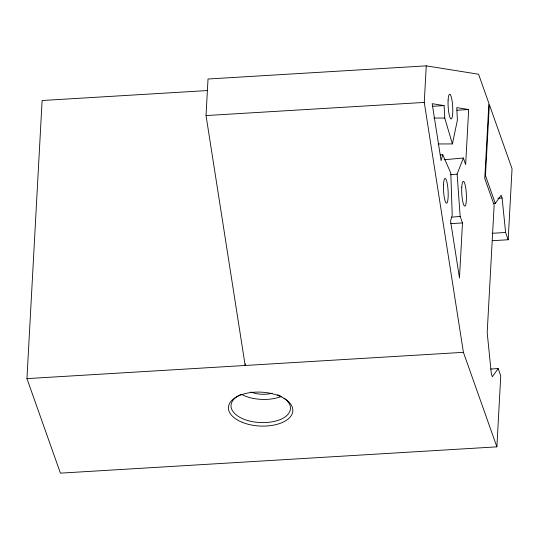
<?xml version="1.0" encoding="UTF-8"?>
<svg xmlns="http://www.w3.org/2000/svg" width="539" height="539" viewBox="0 0 539 539"><rect width="100%" height="100%" fill="white"/><g stroke="black" fill="none" stroke-linecap="round" stroke-linejoin="round"><path stroke-width="0.81" d="M490.625 369.033L498.177 368.582L500.751 375.851L496.884 446.851L60.422 473.141L26.95 378.621L42.116 100.51L207.468 90.552M245.272 363.798L245.178 365.476L206.033 115.562L208.027 79.004L426.261 65.859L478.578 74.227L488.88 103.306L484.777 178.524L494.155 205.009L487.189 332.684L491.379 373.985L492.356 376.741L498.177 368.582M496.884 446.851L463.412 352.331L424.267 102.417L426.261 65.859M444.102 159.76L463.351 158.001L457.126 174.124L460.165 216.395L462.482 222.93L459.477 277.956L450.564 221.024L452.221 215.122L450.806 173.113L442.762 154.713L440.248 154.929M438.086 143.967L452.396 143.92L457.409 120.049L456.749 107.611L468.667 109.518L465.662 164.543L463.351 158.001M492.228 240.711L508.176 239.747L512.05 168.747L489.338 104.606L485.464 175.613L495.301 203.392L493.623 203.493M442.762 154.713L441.097 160.615L432.184 103.683L444.102 105.59L444.756 118.028L452.396 143.92M495.301 203.392L501.129 195.233L502.105 197.995L505.602 232.477L508.176 239.747M281.398 396.455C272.101 399.978 261.86 400.16 252.185 398.213A29.766 15.644 3.1 0 1 241.479 394.339M450.436 174.73L457.126 174.124M451.797 217.156L460.165 216.395M206.033 115.562L424.267 102.417M432.352 106.298L444.102 105.59M456.917 110.225L468.667 109.518M497.908 198.244L502.105 197.995M450.732 223.638L462.482 222.93M492.174 233.286L505.602 232.477M26.95 378.621L463.412 352.331M433.814 118.061L444.756 118.028M283.986 398.146A29.766 15.644 3.1 0 1 280.139 419.632C270.834 423.155 260.6 423.337 250.925 421.39A29.766 15.644 3.1 0 1 240.63 394.669M277.491 394.716A29.766 15.644 3.1 0 1 280.556 396.098M272.128 393.194A19.842 10.43 3.1 0 1 250.844 392.008M242.483 422.408A32.246 16.952 3.1 0 0 292.751 411.634A32.246 16.952 3.1 0 0 246.653 393.261A32.246 16.952 3.1 0 0 242.483 422.408M443.53 184.318A12.404 2.257 86.6 0 0 446.487 203.196A12.404 2.257 86.6 0 0 447.478 184.944A12.404 2.257 86.6 0 0 443.53 184.318M461.768 187.235A12.404 2.257 86.6 0 0 464.726 206.107A12.404 2.257 86.6 0 0 465.723 187.862A12.404 2.257 86.6 0 0 461.768 187.235M448.125 100.092A12.404 2.257 86.6 0 0 451.082 118.971A12.404 2.257 86.6 0 0 452.073 100.726A12.404 2.257 86.6 0 0 448.125 100.092"/></g></svg>
